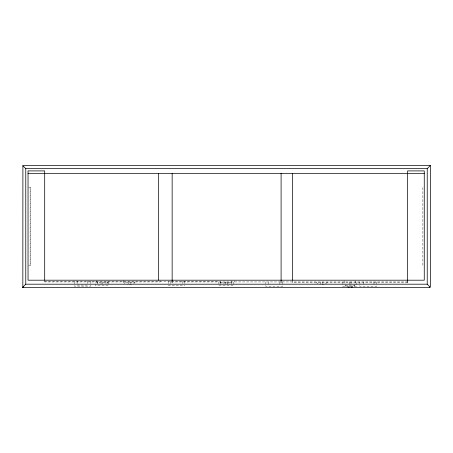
<?xml version="1.0" encoding="UTF-8"?>
<svg xmlns="http://www.w3.org/2000/svg" width="453" height="453" viewBox="0 0 453 453"><rect width="100%" height="100%" fill="white"/><g stroke="black" fill="none" stroke-linecap="round" stroke-linejoin="round"><path stroke-width="0.34" stroke-dasharray="2.27 1.7" d="M107.095 283.323L107.956 282.462L107.956 280.764M133.737 283.669L134.903 282.502L134.903 280.197M231.449 280.775L231.449 282.191L230.668 282.972L221.132 282.972L220.351 282.191L220.351 280.197M355.073 284.773L354.093 285.752L345.928 285.752L344.948 284.773M324.235 284.858L319.773 284.858M325.452 283.669L327.264 282.593L327.264 280.775M131.619 284.869L127.14 284.869M28.652 187.565L30.47 187.565L30.47 265.277L28.652 265.277M44.694 281.239L217.825 281.239L217.825 280.197M407.609 281.936L171.211 281.936L171.211 280.197M220.351 282.191L231.449 282.191M96.851 280.764L96.851 282.462L107.956 282.462M123.799 280.197L123.799 282.502L134.903 282.502M407.609 282.627L292.196 282.627L292.196 280.803M77.163 285.045L87.203 285.045M168.21 285.752L184.864 285.752M218.918 285.752L233.216 285.752M317.978 283.669L316.16 282.593L316.16 280.775M123.799 282.502L124.966 283.669M96.851 282.462L97.712 283.323M422.875 187.565L422.875 265.277M376.534 281.936L376.534 286.443L359.88 286.443L359.88 281.936M373.974 281.936L373.974 284.711M363.221 281.936L363.221 284.711M356.766 282.627L356.766 286.443L342.893 286.443L342.893 282.627M355.565 280.803L355.565 284.28M354.858 284.711L354.858 286.443M352.445 285.752L352.445 286.46M351.013 281.936L351.013 287.485M349.274 281.936L349.274 287.485M347.938 285.752L347.938 286.46M345.146 284.711L345.146 286.443M344.461 280.803L344.461 284.28M322.893 281.936L322.893 284.433M320.464 281.936L320.464 284.433M282.508 281.936L282.508 286.443L265.854 286.443L265.854 281.936M279.88 281.936L279.88 284.711M268.629 281.936L268.629 284.711M234.478 280.775L234.478 281.936M233.216 281.936L233.216 284.478M231.29 281.936L231.29 284.359M227.4 281.936L227.4 284.359M225.668 281.936L225.668 284.359M220.532 281.936L220.532 284.359M218.918 281.936L218.918 284.478M184.864 281.239L184.864 284.461M182.44 281.239L182.44 284.359M170.3 281.239L170.3 284.359M168.21 281.239L168.21 284.461M160.107 280.775L160.107 281.936L44.694 281.936L44.694 280.197M130.911 281.936L130.911 284.433M128.137 281.936L128.137 284.433M108.601 281.936L108.601 285.401L95.317 285.401L95.317 281.936M105.979 281.936L105.979 283.669M102.401 284.099L102.401 282.281L101.047 282.281L101.047 284.099M97.65 281.936L97.65 283.669M90.843 281.239L90.843 286.098L74.19 286.098L74.19 281.239M87.203 281.239L87.203 284.41M77.163 281.239L77.163 284.41M30.125 187.565L30.125 265.277"/><path stroke-width="0.68" d="M352.309 286.97L351.42 287.485M22.65 287.327L25.77 284.201L427.23 284.201L430.35 287.327L430.35 165.515L22.65 165.515L25.77 168.641L427.23 168.641L430.35 165.515M22.893 166.109L22.837 287.485L23.29 287.032M28.041 173.335L424.263 173.335M22.837 287.485L429.812 287.485L429.365 287.032M348.963 287.485L348.074 286.97M427.23 168.641L427.23 284.201M407.609 282.627L407.609 170.906L424.263 170.906L424.263 280.197L28.041 280.197L28.041 170.906L44.694 170.906L44.694 280.197M292.525 173.335L292.525 280.197M281.098 173.335L281.098 282.627M172.151 173.335L172.151 282.627M158.663 173.335L158.663 280.197M25.77 168.641L25.77 284.201"/></g></svg>
